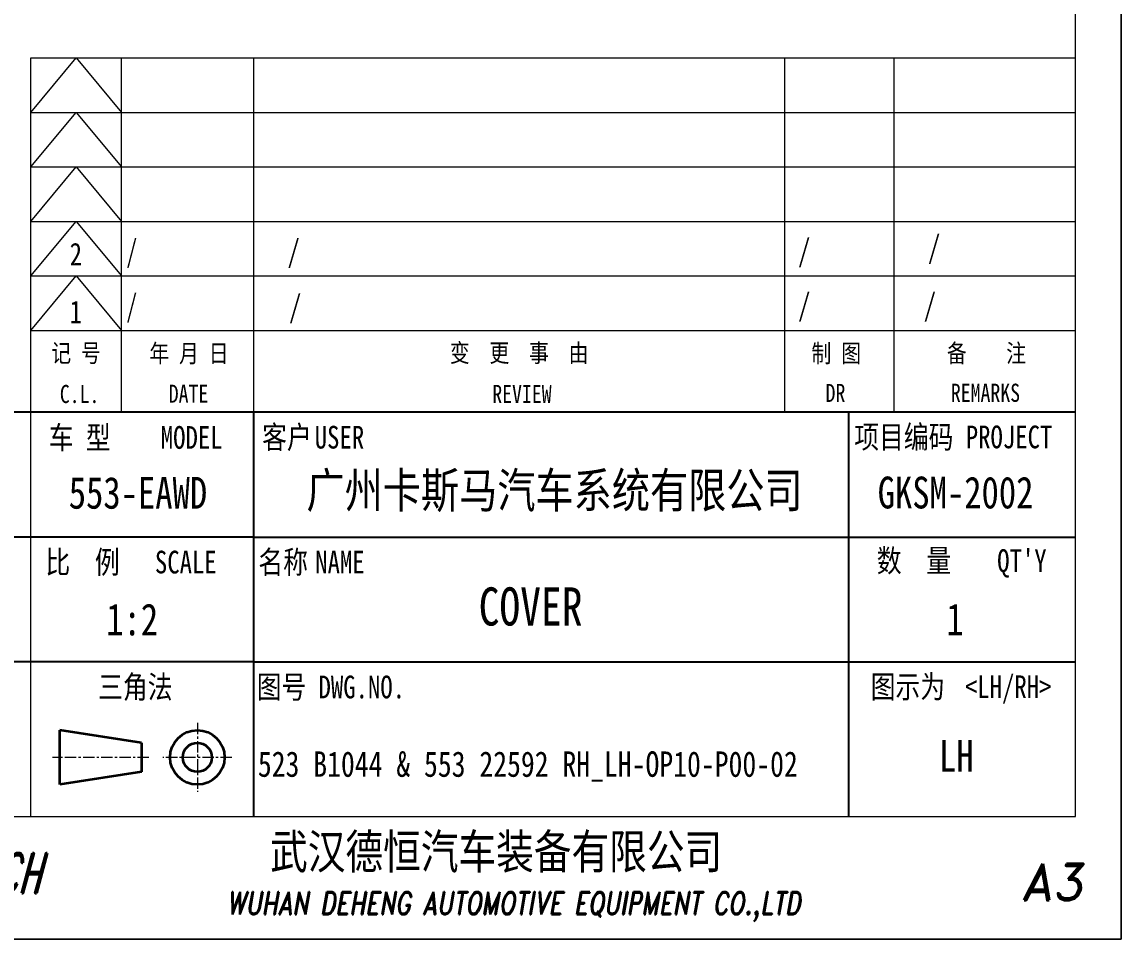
# Model space of a CAD drawing. Header units: millimetres. Extents: x -50143 to 104182, y -50696 to 54072.
# Drawn here: x -43288.4 to -43046.4, y 51161.8 to 51363.8 of the extents above; entities that cross this region are included whole.
import ezdxf
from ezdxf.enums import TextEntityAlignment as Align

# ---------------------------------------------------------------- set-up
doc = ezdxf.new("R2010")
doc.units = ezdxf.units.MM
doc.header["$LTSCALE"] = 0.5
doc.linetypes.add('AM_ISO08W050x2', pattern=[9, 6, -0.75, 1.5, -0.75])
doc.linetypes.add('CENTER', pattern=[2, 1.25, -0.25, 0.25, -0.25])
doc.layers.add('中心线', color=2, linetype='AM_ISO08W050x2', lineweight=18)
doc.layers.add('图框', color=7, linetype='Continuous', lineweight=18)
for name, color, linetype in [('图\\M+19E79\\M+195B6\\M+18E9A', 7, 'Continuous'), ('图号', 7, 'Continuous'), ('图名', 7, 'Continuous'), ('数量', 7, 'Continuous'), ('车型', 7, 'Continuous')]:
    doc.layers.add(name, color=color, linetype=linetype)
doc.layers.add('打印', color=7, linetype='Continuous', lineweight=15, plot=False)
doc.layers.add('打印-禁用', color=7, linetype='Continuous', lineweight=15, plot=False)
doc.styles.add('国标', font='simfang.ttf', dxfattribs={"width": 0.8})
doc.styles.add('标题\\M+18E9A', font='romand.shx', dxfattribs={"oblique": 10, "bigfont": 'bigfont.shx'})

# ---------------------------------------------------------------- blocks, each defined once
blk = doc.blocks.new('GZDEH零件A3图框V01版')
at = {"layer": '中心线', "color": 1, "linetype": 'CENTER', "lineweight": 5, "ltscale": 2}
for p, q in [((3175.82, -1822.66), (3175.82, -1830.26)), ((3170.49, -1826.46), (3159.89, -1826.46)), ((3179.62, -1826.46), (3172.02, -1826.46))]:
    blk.add_line(p, q, dxfattribs=at)
at = {"layer": '图\\M+19E79\\M+195B6\\M+18E9A', "color": 7}
blk.add_line((3272.49, -1788.46), (3092.49, -1788.46), dxfattribs=at)
at = {"layer": '图\\M+19E79\\M+195B6\\M+18E9A', "color": 9}
for p, q in [((3272.49, -1788.46), (3092.49, -1788.46)), ((3181.99, -1788.46), (3181.99, -1832.96)), ((3247.49, -1788.46), (3247.49, -1832.96)), ((3181.99, -1802.21), (3092.49, -1802.21)), ((3181.99, -1802.21), (3272.49, -1802.21)), ((3181.99, -1815.96), (3092.49, -1815.96)), ((3181.99, -1815.96), (3272.49, -1815.96))]:
    blk.add_line(p, q, dxfattribs=at)
at = {"layer": '图框', "linetype": 'Continuous'}
for p, q in [((3272.49, -1832.96), (3272.49, -1554.46)), ((3157.49, -1749.46), (3272.49, -1749.46)), ((3157.49, -1832.96), (3157.49, -1749.46)), ((2882.49, -1832.96), (3272.49, -1832.96))]:
    blk.add_line(p, q, dxfattribs=at)
at = {"layer": '图框', "color": 9}
for p, q in [((3157.49, -1755.46), (3162.49, -1749.46)), ((3162.49, -1749.46), (3167.49, -1755.46)), ((3167.49, -1788.46), (3167.49, -1749.46)), ((3240.49, -1788.46), (3240.49, -1749.46)), ((3252.49, -1749.46), (3252.49, -1788.46)), ((3157.49, -1755.46), (3272.49, -1755.46)), ((3157.49, -1761.46), (3162.49, -1755.46)), ((3162.49, -1755.46), (3167.49, -1761.46)), ((3157.49, -1761.46), (3272.49, -1761.46)), ((3157.49, -1767.46), (3162.49, -1761.46)), ((3162.49, -1761.46), (3167.49, -1767.46)), ((3157.49, -1767.46), (3272.49, -1767.46)), ((3157.49, -1773.46), (3162.49, -1767.46)), ((3162.49, -1767.46), (3167.49, -1773.46)), ((3157.49, -1773.46), (3272.49, -1773.46)), ((3157.49, -1779.46), (3162.49, -1773.46)), ((3162.49, -1773.46), (3167.49, -1779.46)), ((3157.49, -1779.46), (3272.49, -1779.46))]:
    blk.add_line(p, q, dxfattribs=at)
at = {"layer": '图框', "color": 9, "linetype": 'Continuous'}
blk.add_line((3181.99, -1749.46), (3181.99, -1832.96), dxfattribs=at)
at = {"layer": '图框', "color": 2, "linetype": 'ByBlock', "lineweight": 35}
for p, q in [((3169.69, -1824.86), (3160.69, -1823.46)), ((3160.69, -1829.46), (3160.69, -1823.46)), ((3169.69, -1824.86), (3169.69, -1828.06)), ((3169.69, -1828.06), (3160.69, -1829.46))]:
    blk.add_line(p, q, dxfattribs=at)
for radius in [3, 1.6]:
    blk.add_circle((3175.82, -1826.46), radius, dxfattribs=at)
at = {"layer": '打印-禁用', "linetype": 'Continuous'}
for p, q in [((3277.49, -1846.46), (3277.49, -1549.46)), ((2857.49, -1846.46), (3277.49, -1846.46))]:
    blk.add_line(p, q, dxfattribs=at)
at = {"layer": '图\\M+19E79\\M+195B6\\M+18E9A', "color": 9, "style": '国标', "width": 0.8}
for s, p in [('车 型', (3162.87, -1791.2)), ('MODEL', (3175.2, -1791.24))]:
    blk.add_text(s, height=2.5, dxfattribs=at).set_placement(p, align=Align.MIDDLE)
for s, p in [('客户', (3185.68, -1792.46)), ('USER', (3191.46, -1792.46))]:
    blk.add_text(s, height=2.5, dxfattribs=at).set_placement(p, align=Align.CENTER)
for s, p in [('项目编码 PROJECT', (3248.13, -1792.43)), ('比  例\u3000', (3159.1, -1806.21)), ('SCALE', (3171.15, -1806.21)), ('名称\u3000', (3182.54, -1806.21)), ('数  量', (3250.61, -1806.05)), ("QT'Y ", (3263.86, -1806.05)), ('NAME', (3188.8, -1806.21)), ('三角法', (3164.9, -1819.96)), ('图号', (3182.36, -1819.96)), ('DWG.NO.', (3189.16, -1819.96)), ('图示为', (3249.94, -1819.93)), ('<LH/RH>', (3260.31, -1819.93))]:
    blk.add_text(s, height=2.5, dxfattribs=at).set_placement(p)
at = {"layer": '图\\M+19E79\\M+195B6\\M+18E9A', "color": 7, "lineweight": -3, "style": '国标', "width": 0.8}
blk.add_text('武汉德恒汽车装备有限公司', height=3.8, dxfattribs=at).set_placement((3183.83, -1838.73))
at = {"layer": '图\\M+19E79\\M+195B6\\M+18E9A', "color": 7, "style": '标题\\M+18E9A'}
for s, height, oblique, width, p in [('DEH-TECH', 4.4, 15, 0.6, (3149.16, -1839.21)), ('WUHAN DEHENG AUTOMOTIVE EQUIPMENT CO.,LTD ', 2.5, 10, 0.75, (3211.26, -1842.9))]:
    blk.add_text(s, height=height, dxfattribs=dict(at, oblique=oblique, width=width)).set_placement(p, align=Align.MIDDLE)
at = {"layer": '图\\M+19E79\\M+195B6\\M+18E9A', "color": 7, "style": '标题\\M+18E9A', "oblique": 10}
blk.add_text('A3', height=4, dxfattribs=at).set_placement((3269.91, -1840.2), align=Align.MIDDLE)
at = {"layer": '图框', "color": 9, "style": '国标', "width": 0.8}
for s, p in [('年 月 日', (3174.9, -1782.98)), ('变  更  事  由', (3211.24, -1782.93)), ('记 号', (3162.47, -1782.94)), ('C.L.', (3162.86, -1787.45)), ('DATE', (3174.85, -1787.42)), ('REVIEW', (3211.55, -1787.45))]:
    blk.add_text(s, height=2, dxfattribs=at).set_placement(p, align=Align.CENTER)
for s, p in [('制 图', (3246.15, -1781.95)), ('备    注', (3262.68, -1781.92)), ('DR', (3246.06, -1786.34)), ('REMARKS', (3262.57, -1786.32))]:
    blk.add_text(s, height=2, dxfattribs=at).set_placement(p, align=Align.MIDDLE)
blk = doc.blocks.new('DEH A3')
at = {"layer": '图框'}
blk.add_blockref('GZDEH零件A3图框V01版', (-2857.49, 1846.46), dxfattribs=at)

msp = doc.modelspace()

# ---------------------------------------------------------------- linework, layer by layer
at = {"layer": '打印'}
msp.add_lwpolyline([(-43886.445, 51755.844), (-43046.445, 51755.844), (-43046.445, 51161.844), (-43886.445, 51161.844)], close=True, dxfattribs=at)

# ---------------------------------------------------------------- block references
at = {"layer": '图框', "xscale": 2, "yscale": 2, "zscale": 2}
msp.add_blockref('DEH A3', (-43886.445, 51161.844), dxfattribs=at)

# ---------------------------------------------------------------- texts
at = {"layer": '图\\M+19E79\\M+195B6\\M+18E9A', "color": 3, "style": '国标'}
for s, height, width, p in [('/', 5, 0.8, (-43117.544, 51310.985)), ('/', 5, 0.8, (-43088.954, 51311.727)), ('2', 5, 0.8, (-43277.889, 51310.156)), ('/', 5, 0.705904, (-43265.425, 51310.788)), ('/', 5, 0.8, (-43229.954, 51310.788)), ('/', 5, 0.705904, (-43265.425, 51298.788)), ('/', 5, 0.8, (-43117.544, 51298.985)), ('/', 5, 0.8, (-43089.881, 51299.007)), ('1', 5, 0.8, (-43277.911, 51297.436)), ('/', 5, 0.8, (-43229.61, 51298.618)), ('广州卡斯马汽车系统有限公司', 7.7, 0.8, (-43225.755, 51256.805)), ('GKSM-2002', 7, 0.8, (-43100.01, 51256.664)), ('1:2', 7, 0.8, (-43269.843, 51228.71))]:
    msp.add_text(s, height=height, dxfattribs=dict(at, width=width)).set_placement(p)
at = {"layer": '图\\M+19E79\\M+195B6\\M+18E9A', "color": 3, "style": '国标', "width": 0.8}
msp.add_text('LH', height=7, dxfattribs=at).set_placement((-43082.701, 51198.676), align=Align.CENTER)
at = {"layer": '图号', "color": 3, "style": '国标', "width": 0.8}
msp.add_text('523 B1044 & 553 22592 RH_LH-OP10-P00-02', height=5.6, dxfattribs=at).set_placement((-43236.459, 51197.562))
at = {"layer": '图名', "color": 3, "style": '国标', "width": 0.8}
msp.add_text('COVER ', height=8.4, dxfattribs=at).set_placement((-43174.14, 51230.871), align=Align.CENTER)
at = {"layer": '数量', "color": 3, "style": '国标', "width": 0.8}
msp.add_text('1', height=7, dxfattribs=at).set_placement((-43083.009, 51228.74), align=Align.CENTER)
at = {"layer": '车型', "color": 3, "style": '国标', "width": 0.8}
msp.add_text('553-EAWD', height=7, dxfattribs=at).set_placement((-43262.856, 51256.606), align=Align.CENTER)

doc.saveas('drawing.dxf')
